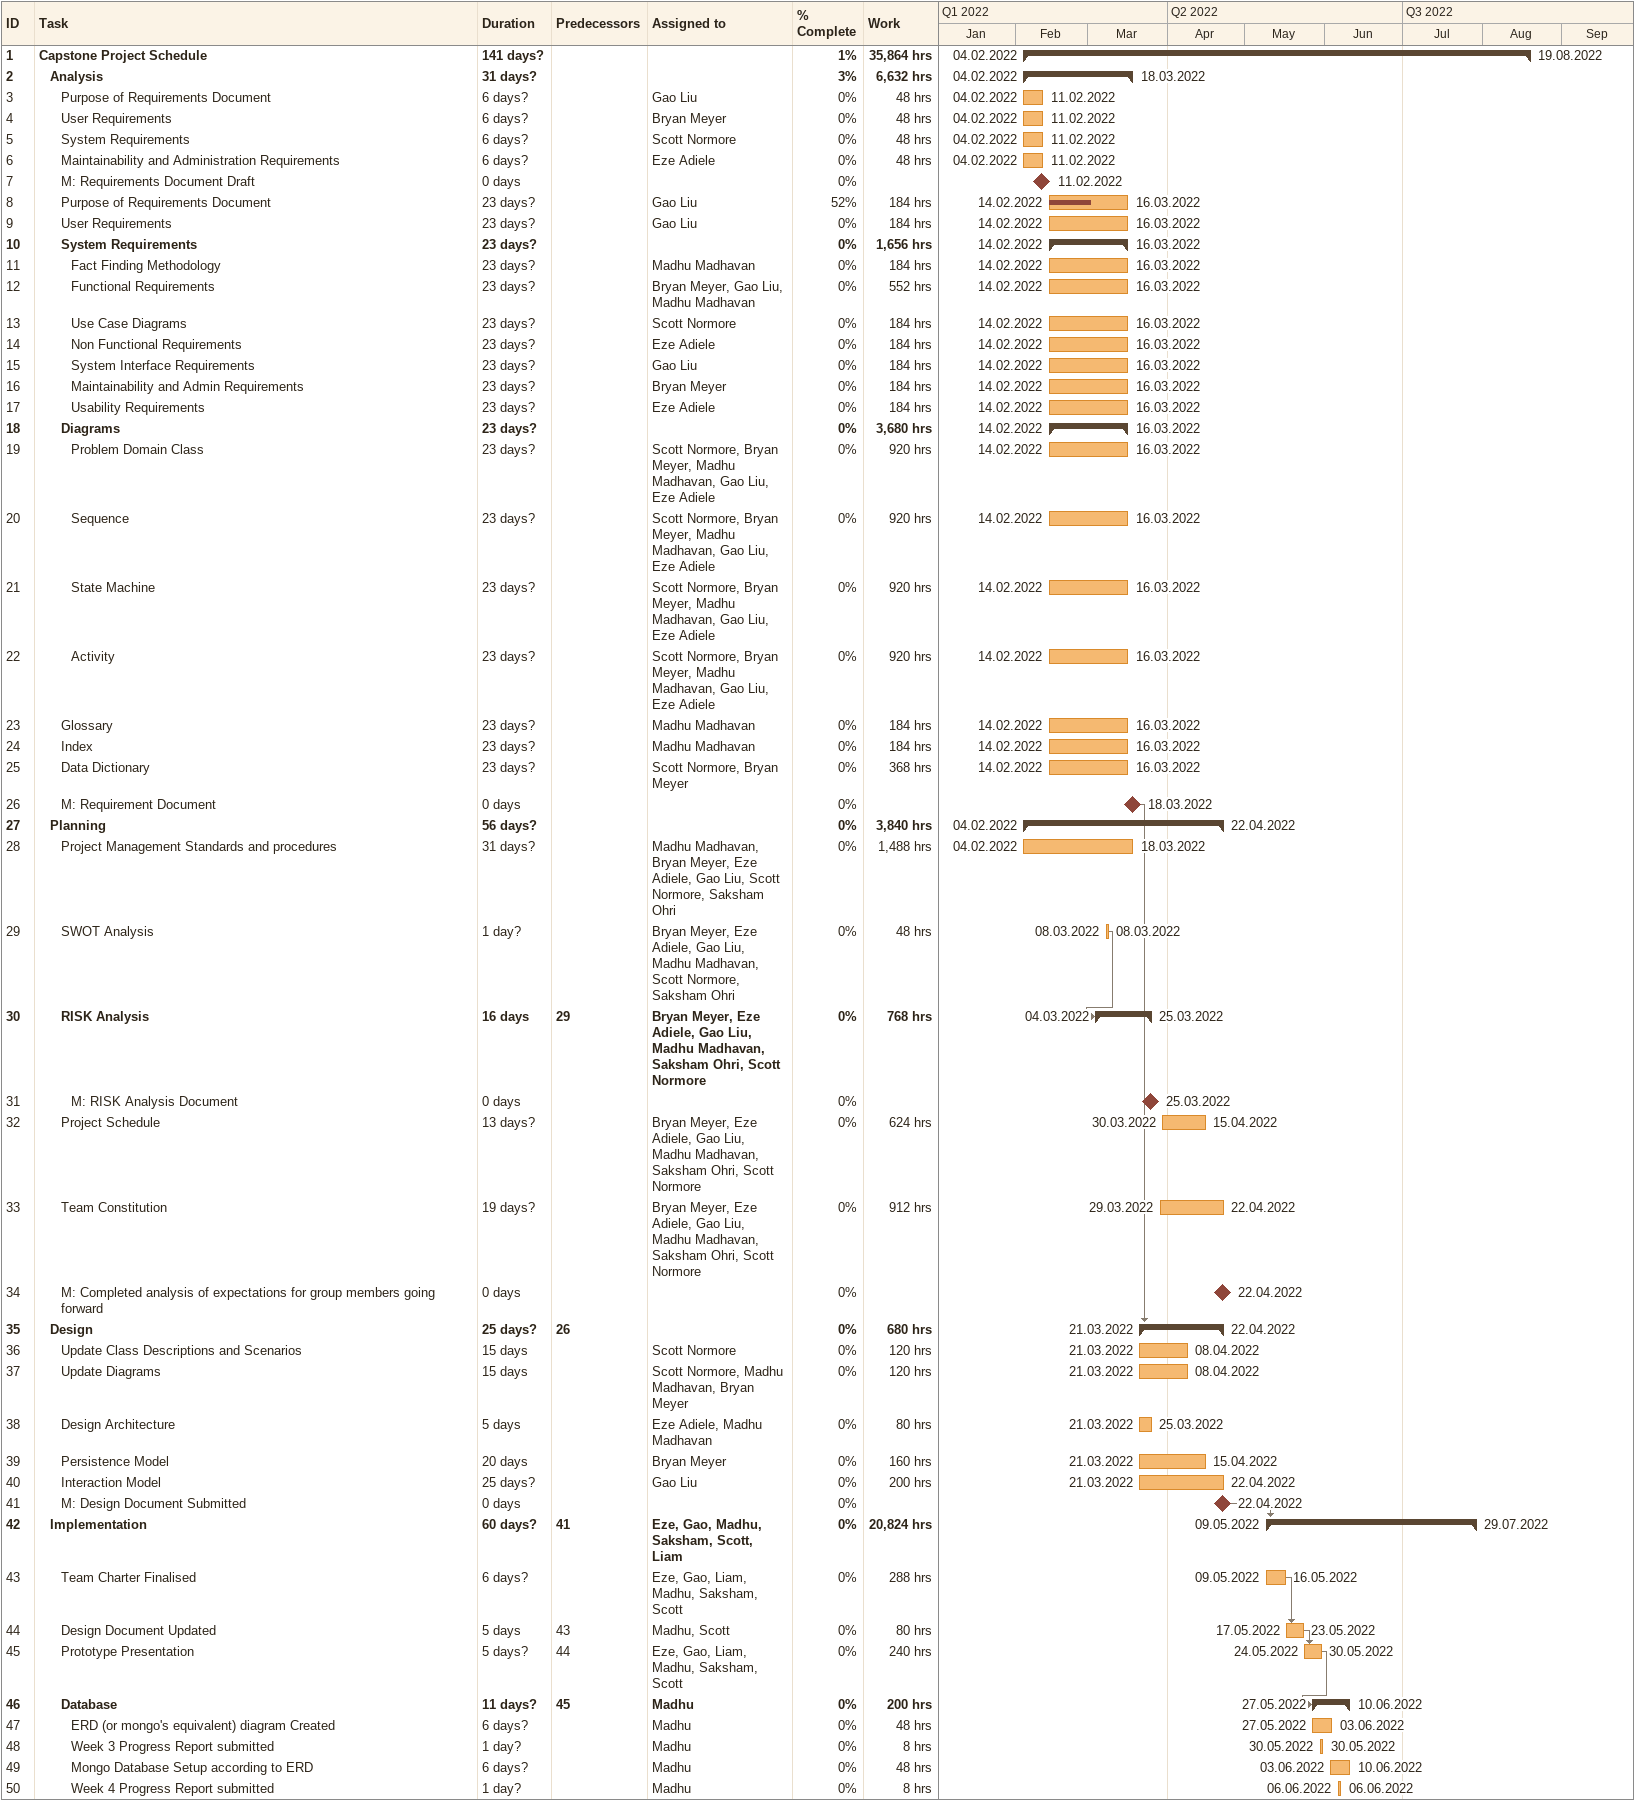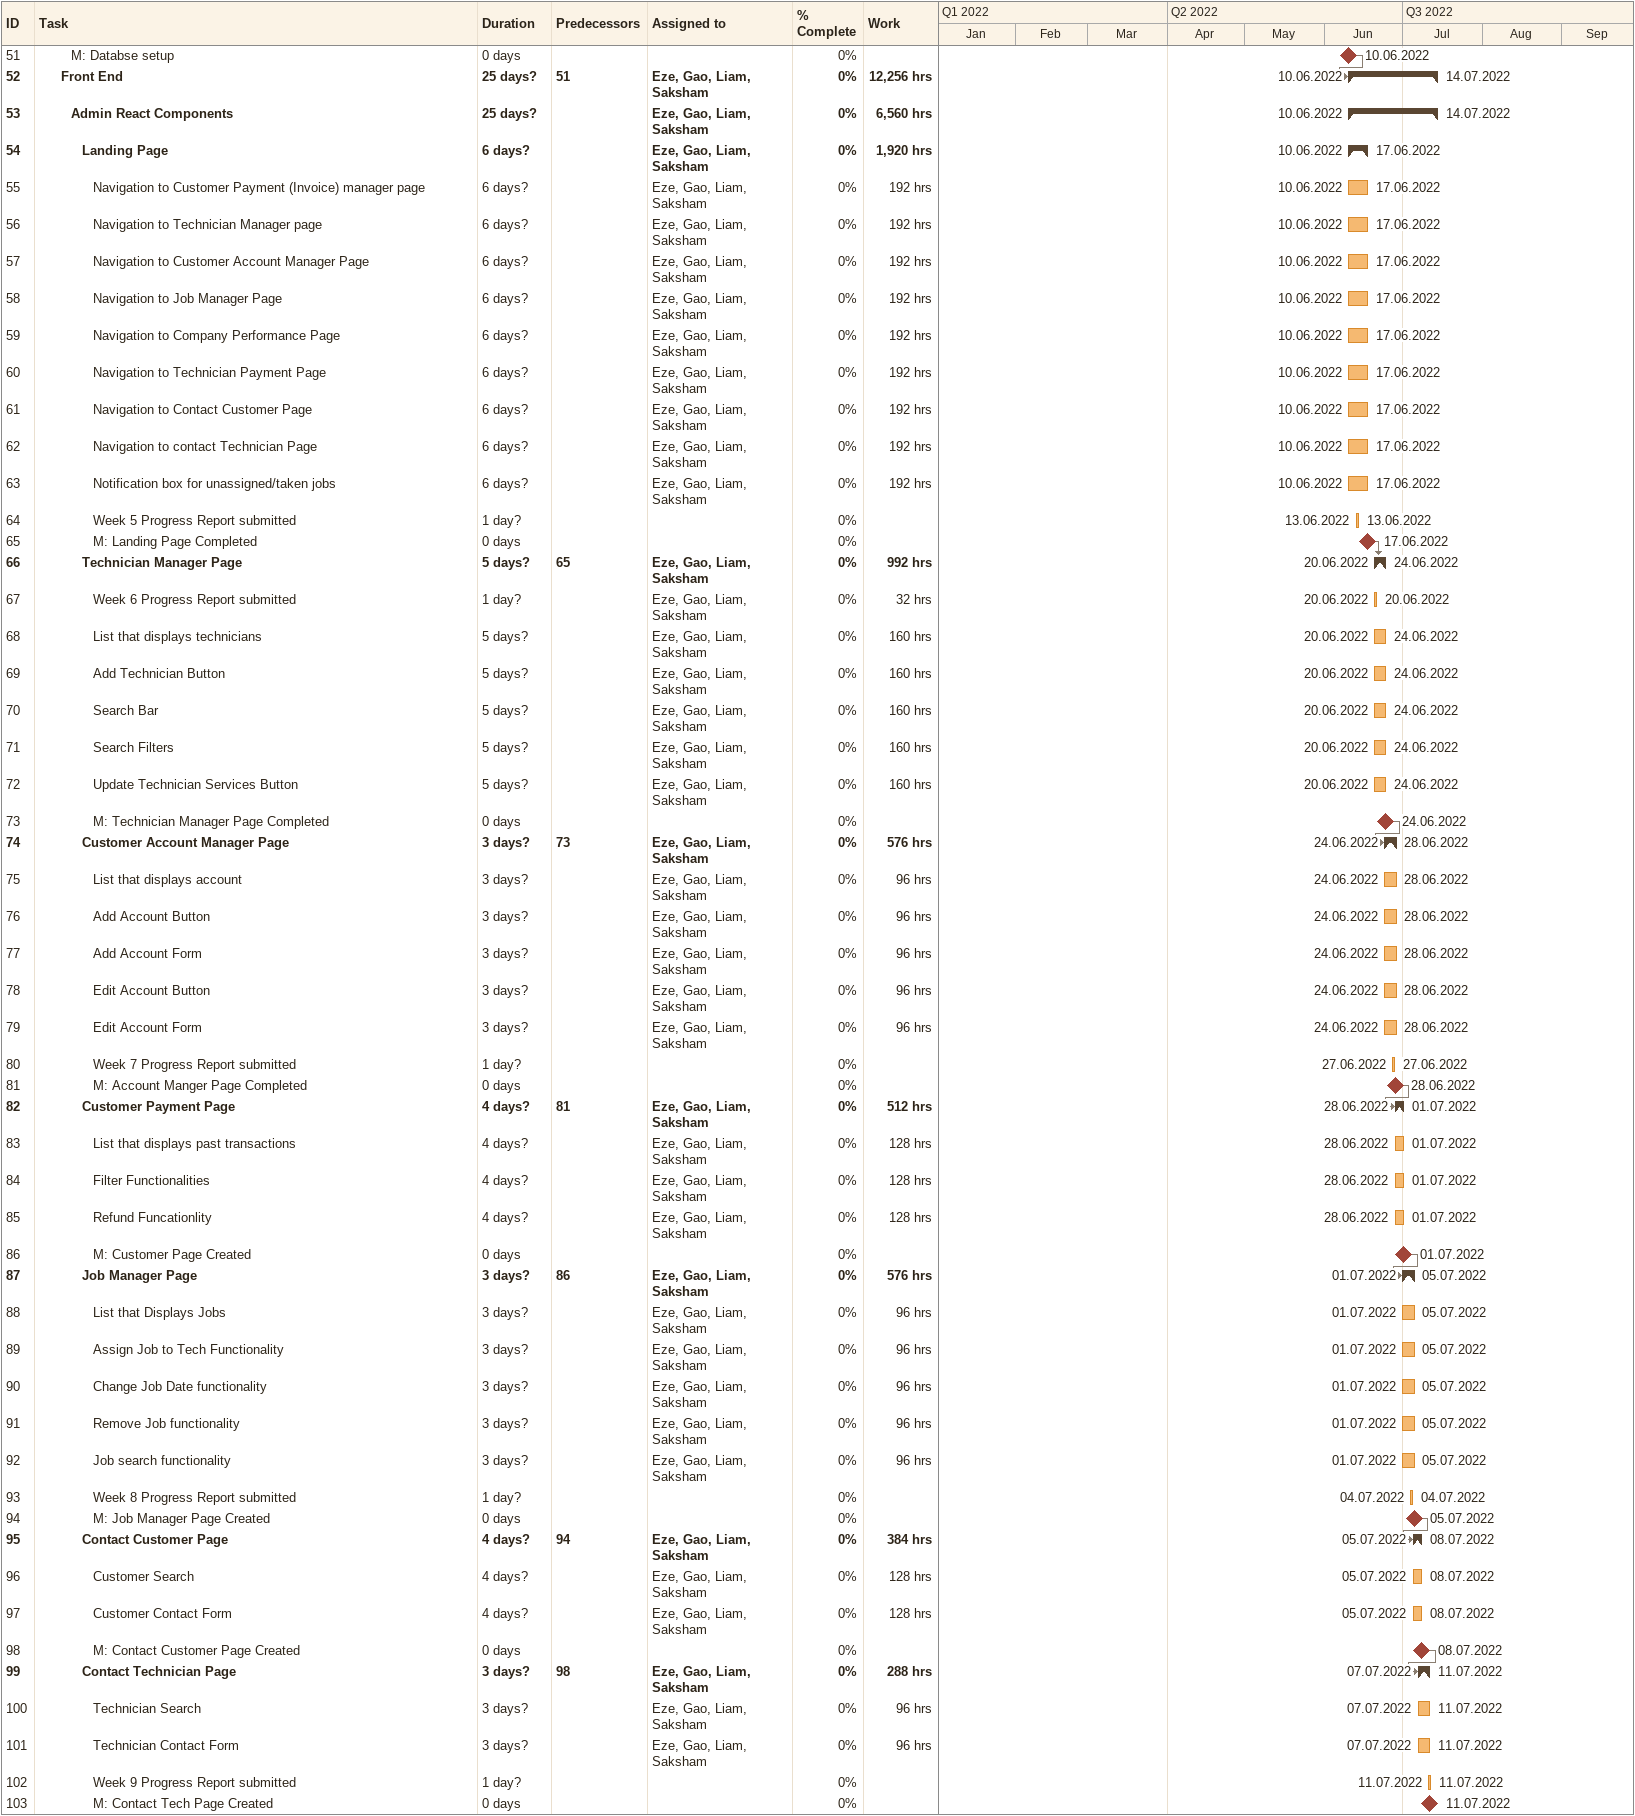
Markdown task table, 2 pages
| ID | Level | Task | Duration | Start | Finish | Predecessors | Resources | % complete | Work (h) |
|---|---|---|---|---|---|---|---|---|---|
| 1 | 1 | **Capstone Project Schedule** | 141d? | 2022-02-04 | 2022-08-19 |  |  | 1 | 35864 |
| 2 | 2 | **Analysis** | 31d? | 2022-02-04 | 2022-03-18 |  |  | 3 | 6632 |
| 3 | 3 | Purpose of Requirements Document | 6d? | 2022-02-04 | 2022-02-11 |  | Gao Liu | 0 | 48 |
| 4 | 3 | User Requirements | 6d? | 2022-02-04 | 2022-02-11 |  | Bryan Meyer | 0 | 48 |
| 5 | 3 | System Requirements | 6d? | 2022-02-04 | 2022-02-11 |  | Scott Normore | 0 | 48 |
| 6 | 3 | Maintainability and Administration Requirements | 6d? | 2022-02-04 | 2022-02-11 |  | Eze Adiele | 0 | 48 |
| 7 | 3 | M: Requirements Document Draft | 0d | 2022-02-11 | 2022-02-11 |  |  | 0 |  |
| 8 | 3 | Purpose of Requirements Document | 23d? | 2022-02-14 | 2022-03-16 |  | Gao Liu | 52 | 184 |
| 9 | 3 | User Requirements | 23d? | 2022-02-14 | 2022-03-16 |  | Gao Liu | 0 | 184 |
| 10 | 3 | **System Requirements** | 23d? | 2022-02-14 | 2022-03-16 |  |  | 0 | 1656 |
| 11 | 4 | Fact Finding Methodology | 23d? | 2022-02-14 | 2022-03-16 |  | Madhu Madhavan | 0 | 184 |
| 12 | 4 | Functional Requirements | 23d? | 2022-02-14 | 2022-03-16 |  | Bryan Meyer, Gao Liu, Madhu Madhavan | 0 | 552 |
| 13 | 4 | Use Case Diagrams | 23d? | 2022-02-14 | 2022-03-16 |  | Scott Normore | 0 | 184 |
| 14 | 4 | Non Functional Requirements | 23d? | 2022-02-14 | 2022-03-16 |  | Eze Adiele | 0 | 184 |
| 15 | 4 | System Interface Requirements | 23d? | 2022-02-14 | 2022-03-16 |  | Gao Liu | 0 | 184 |
| 16 | 4 | Maintainability and Admin Requirements | 23d? | 2022-02-14 | 2022-03-16 |  | Bryan Meyer | 0 | 184 |
| 17 | 4 | Usability Requirements | 23d? | 2022-02-14 | 2022-03-16 |  | Eze Adiele | 0 | 184 |
| 18 | 3 | **Diagrams** | 23d? | 2022-02-14 | 2022-03-16 |  |  | 0 | 3680 |
| 19 | 4 | Problem Domain Class | 23d? | 2022-02-14 | 2022-03-16 |  | Scott Normore, Bryan Meyer, Madhu Madhavan, Gao Liu, Eze Adiele | 0 | 920 |
| 20 | 4 | Sequence | 23d? | 2022-02-14 | 2022-03-16 |  | Scott Normore, Bryan Meyer, Madhu Madhavan, Gao Liu, Eze Adiele | 0 | 920 |
| 21 | 4 | State Machine | 23d? | 2022-02-14 | 2022-03-16 |  | Scott Normore, Bryan Meyer, Madhu Madhavan, Gao Liu, Eze Adiele | 0 | 920 |
| 22 | 4 | Activity | 23d? | 2022-02-14 | 2022-03-16 |  | Scott Normore, Bryan Meyer, Madhu Madhavan, Gao Liu, Eze Adiele | 0 | 920 |
| 23 | 3 | Glossary | 23d? | 2022-02-14 | 2022-03-16 |  | Madhu Madhavan | 0 | 184 |
| 24 | 3 | Index | 23d? | 2022-02-14 | 2022-03-16 |  | Madhu Madhavan | 0 | 184 |
| 25 | 3 | Data Dictionary | 23d? | 2022-02-14 | 2022-03-16 |  | Scott Normore, Bryan Meyer | 0 | 368 |
| 26 | 3 | M: Requirement Document | 0d | 2022-03-18 | 2022-03-18 |  |  | 0 |  |
| 27 | 2 | **Planning** | 56d? | 2022-02-04 | 2022-04-22 |  |  | 0 | 3840 |
| 28 | 3 | Project Management Standards and procedures | 31d? | 2022-02-04 | 2022-03-18 |  | Madhu Madhavan, Bryan Meyer, Eze Adiele, Gao Liu, Scott Normore, Saksham Ohri | 0 | 1488 |
| 29 | 3 | SWOT Analysis | 1d? | 2022-03-08 | 2022-03-08 |  | Bryan Meyer, Eze Adiele, Gao Liu, Madhu Madhavan, Scott Normore, Saksham Ohri | 0 | 48 |
| 30 | 3 | **RISK Analysis** | 16d | 2022-03-04 | 2022-03-25 | 29 | Bryan Meyer, Eze Adiele, Gao Liu, Madhu Madhavan, Saksham Ohri, Scott Normore | 0 | 768 |
| 31 | 4 | M: RISK Analysis Document | 0d | 2022-03-25 | 2022-03-25 |  |  | 0 |  |
| 32 | 3 | Project Schedule | 13d? | 2022-03-30 | 2022-04-15 |  | Bryan Meyer, Eze Adiele, Gao Liu, Madhu Madhavan, Saksham Ohri, Scott Normore | 0 | 624 |
| 33 | 3 | Team Constitution | 19d? | 2022-03-29 | 2022-04-22 |  | Bryan Meyer, Eze Adiele, Gao Liu, Madhu Madhavan, Saksham Ohri, Scott Normore | 0 | 912 |
| 34 | 3 | M: Completed analysis of expectations for group members going forward | 0d | 2022-04-22 | 2022-04-22 |  |  | 0 |  |
| 35 | 2 | **Design** | 25d? | 2022-03-21 | 2022-04-22 | 26 |  | 0 | 680 |
| 36 | 3 | Update Class Descriptions and Scenarios | 15d | 2022-03-21 | 2022-04-08 |  | Scott Normore | 0 | 120 |
| 37 | 3 | Update Diagrams | 15d | 2022-03-21 | 2022-04-08 |  | Scott Normore, Madhu Madhavan, Bryan Meyer | 0 | 120 |
| 38 | 3 | Design Architecture | 5d | 2022-03-21 | 2022-03-25 |  | Eze Adiele, Madhu Madhavan | 0 | 80 |
| 39 | 3 | Persistence Model | 20d | 2022-03-21 | 2022-04-15 |  | Bryan Meyer | 0 | 160 |
| 40 | 3 | Interaction Model | 25d? | 2022-03-21 | 2022-04-22 |  | Gao Liu | 0 | 200 |
| 41 | 3 | M: Design Document Submitted | 0d | 2022-04-22 | 2022-04-22 |  |  | 0 |  |
| 42 | 2 | **Implementation** | 60d? | 2022-05-09 | 2022-07-29 | 41 | Eze, Gao, Madhu, Saksham, Scott, Liam | 0 | 20824 |
| 43 | 3 | Team Charter Finalised | 6d? | 2022-05-09 | 2022-05-16 |  | Eze, Gao, Liam, Madhu, Saksham, Scott | 0 | 288 |
| 44 | 3 | Design Document Updated | 5d | 2022-05-17 | 2022-05-23 | 43 | Madhu, Scott | 0 | 80 |
| 45 | 3 | Prototype Presentation | 5d? | 2022-05-24 | 2022-05-30 | 44 | Eze, Gao, Liam, Madhu, Saksham, Scott | 0 | 240 |
| 46 | 3 | **Database** | 11d? | 2022-05-27 | 2022-06-10 | 45 | Madhu | 0 | 200 |
| 47 | 4 | ERD (or mongo's equivalent) diagram Created | 6d? | 2022-05-27 | 2022-06-03 |  | Madhu | 0 | 48 |
| 48 | 4 | Week 3 Progress Report submitted | 1d? | 2022-05-30 | 2022-05-30 |  | Madhu | 0 | 8 |
| 49 | 4 | Mongo Database Setup according to ERD | 6d? | 2022-06-03 | 2022-06-10 |  | Madhu | 0 | 48 |
| 50 | 4 | Week 4 Progress Report submitted | 1d? | 2022-06-06 | 2022-06-06 |  | Madhu | 0 | 8 |
| 51 | 4 | M: Databse setup | 0d | 2022-06-10 | 2022-06-10 |  |  | 0 |  |
| 52 | 3 | **Front End** | 25d? | 2022-06-10 | 2022-07-14 | 51 | Eze, Gao, Liam, Saksham | 0 | 12256 |
| 53 | 4 | **Admin React Components** | 25d? | 2022-06-10 | 2022-07-14 |  | Eze, Gao, Liam, Saksham | 0 | 6560 |
| 54 | 5 | **Landing Page** | 6d? | 2022-06-10 | 2022-06-17 |  | Eze, Gao, Liam, Saksham | 0 | 1920 |
| 55 | 6 | Navigation to Customer Payment (Invoice) manager page | 6d? | 2022-06-10 | 2022-06-17 |  | Eze, Gao, Liam, Saksham | 0 | 192 |
| 56 | 6 | Navigation to Technician Manager page | 6d? | 2022-06-10 | 2022-06-17 |  | Eze, Gao, Liam, Saksham | 0 | 192 |
| 57 | 6 | Navigation to Customer Account Manager Page | 6d? | 2022-06-10 | 2022-06-17 |  | Eze, Gao, Liam, Saksham | 0 | 192 |
| 58 | 6 | Navigation to Job Manager Page | 6d? | 2022-06-10 | 2022-06-17 |  | Eze, Gao, Liam, Saksham | 0 | 192 |
| 59 | 6 | Navigation to Company Performance Page | 6d? | 2022-06-10 | 2022-06-17 |  | Eze, Gao, Liam, Saksham | 0 | 192 |
| 60 | 6 | Navigation to Technician Payment Page | 6d? | 2022-06-10 | 2022-06-17 |  | Eze, Gao, Liam, Saksham | 0 | 192 |
| 61 | 6 | Navigation to Contact Customer Page | 6d? | 2022-06-10 | 2022-06-17 |  | Eze, Gao, Liam, Saksham | 0 | 192 |
| 62 | 6 | Navigation to contact Technician Page | 6d? | 2022-06-10 | 2022-06-17 |  | Eze, Gao, Liam, Saksham | 0 | 192 |
| 63 | 6 | Notification box for unassigned/taken jobs | 6d? | 2022-06-10 | 2022-06-17 |  | Eze, Gao, Liam, Saksham | 0 | 192 |
| 64 | 6 | Week 5 Progress Report submitted | 1d? | 2022-06-13 | 2022-06-13 |  |  | 0 |  |
| 65 | 6 | M: Landing Page Completed | 0d | 2022-06-17 | 2022-06-17 |  |  | 0 |  |
| 66 | 5 | **Technician Manager Page** | 5d? | 2022-06-20 | 2022-06-24 | 65 | Eze, Gao, Liam, Saksham | 0 | 992 |
| 67 | 6 | Week 6 Progress Report submitted | 1d? | 2022-06-20 | 2022-06-20 |  | Eze, Gao, Liam, Saksham | 0 | 32 |
| 68 | 6 | List that displays technicians | 5d? | 2022-06-20 | 2022-06-24 |  | Eze, Gao, Liam, Saksham | 0 | 160 |
| 69 | 6 | Add Technician Button | 5d? | 2022-06-20 | 2022-06-24 |  | Eze, Gao, Liam, Saksham | 0 | 160 |
| 70 | 6 | Search Bar | 5d? | 2022-06-20 | 2022-06-24 |  | Eze, Gao, Liam, Saksham | 0 | 160 |
| 71 | 6 | Search Filters | 5d? | 2022-06-20 | 2022-06-24 |  | Eze, Gao, Liam, Saksham | 0 | 160 |
| 72 | 6 | Update Technician Services Button | 5d? | 2022-06-20 | 2022-06-24 |  | Eze, Gao, Liam, Saksham | 0 | 160 |
| 73 | 6 | M: Technician Manager Page Completed | 0d | 2022-06-24 | 2022-06-24 |  |  | 0 |  |
| 74 | 5 | **Customer Account Manager Page** | 3d? | 2022-06-24 | 2022-06-28 | 73 | Eze, Gao, Liam, Saksham | 0 | 576 |
| 75 | 6 | List that displays account | 3d? | 2022-06-24 | 2022-06-28 |  | Eze, Gao, Liam, Saksham | 0 | 96 |
| 76 | 6 | Add Account Button | 3d? | 2022-06-24 | 2022-06-28 |  | Eze, Gao, Liam, Saksham | 0 | 96 |
| 77 | 6 | Add Account Form | 3d? | 2022-06-24 | 2022-06-28 |  | Eze, Gao, Liam, Saksham | 0 | 96 |
| 78 | 6 | Edit Account Button | 3d? | 2022-06-24 | 2022-06-28 |  | Eze, Gao, Liam, Saksham | 0 | 96 |
| 79 | 6 | Edit Account Form | 3d? | 2022-06-24 | 2022-06-28 |  | Eze, Gao, Liam, Saksham | 0 | 96 |
| 80 | 6 | Week 7 Progress Report submitted | 1d? | 2022-06-27 | 2022-06-27 |  |  | 0 |  |
| 81 | 6 | M: Account Manger Page Completed | 0d | 2022-06-28 | 2022-06-28 |  |  | 0 |  |
| 82 | 5 | **Customer Payment Page** | 4d? | 2022-06-28 | 2022-07-01 | 81 | Eze, Gao, Liam, Saksham | 0 | 512 |
| 83 | 6 | List that displays past transactions | 4d? | 2022-06-28 | 2022-07-01 |  | Eze, Gao, Liam, Saksham | 0 | 128 |
| 84 | 6 | Filter Functionalities | 4d? | 2022-06-28 | 2022-07-01 |  | Eze, Gao, Liam, Saksham | 0 | 128 |
| 85 | 6 | Refund Funcationlity | 4d? | 2022-06-28 | 2022-07-01 |  | Eze, Gao, Liam, Saksham | 0 | 128 |
| 86 | 6 | M: Customer Page Created | 0d | 2022-07-01 | 2022-07-01 |  |  | 0 |  |
| 87 | 5 | **Job Manager Page** | 3d? | 2022-07-01 | 2022-07-05 | 86 | Eze, Gao, Liam, Saksham | 0 | 576 |
| 88 | 6 | List that Displays Jobs | 3d? | 2022-07-01 | 2022-07-05 |  | Eze, Gao, Liam, Saksham | 0 | 96 |
| 89 | 6 | Assign Job to Tech Functionality | 3d? | 2022-07-01 | 2022-07-05 |  | Eze, Gao, Liam, Saksham | 0 | 96 |
| 90 | 6 | Change Job Date functionality | 3d? | 2022-07-01 | 2022-07-05 |  | Eze, Gao, Liam, Saksham | 0 | 96 |
| 91 | 6 | Remove Job functionality | 3d? | 2022-07-01 | 2022-07-05 |  | Eze, Gao, Liam, Saksham | 0 | 96 |
| 92 | 6 | Job search functionality | 3d? | 2022-07-01 | 2022-07-05 |  | Eze, Gao, Liam, Saksham | 0 | 96 |
| 93 | 6 | Week 8 Progress Report submitted | 1d? | 2022-07-04 | 2022-07-04 |  |  | 0 |  |
| 94 | 6 | M: Job Manager Page Created | 0d | 2022-07-05 | 2022-07-05 |  |  | 0 |  |
| 95 | 5 | **Contact Customer Page** | 4d? | 2022-07-05 | 2022-07-08 | 94 | Eze, Gao, Liam, Saksham | 0 | 384 |
| 96 | 6 | Customer Search | 4d? | 2022-07-05 | 2022-07-08 |  | Eze, Gao, Liam, Saksham | 0 | 128 |
| 97 | 6 | Customer Contact Form | 4d? | 2022-07-05 | 2022-07-08 |  | Eze, Gao, Liam, Saksham | 0 | 128 |
| 98 | 6 | M: Contact Customer Page Created | 0d | 2022-07-08 | 2022-07-08 |  |  | 0 |  |
| 99 | 5 | **Contact Technician Page** | 3d? | 2022-07-07 | 2022-07-11 | 98 | Eze, Gao, Liam, Saksham | 0 | 288 |
| 100 | 6 | Technician Search | 3d? | 2022-07-07 | 2022-07-11 |  | Eze, Gao, Liam, Saksham | 0 | 96 |
| 101 | 6 | Technician Contact Form | 3d? | 2022-07-07 | 2022-07-11 |  | Eze, Gao, Liam, Saksham | 0 | 96 |
| 102 | 6 | Week 9 Progress Report submitted | 1d? | 2022-07-11 | 2022-07-11 |  |  | 0 |  |
| 103 | 6 | M: Contact Tech Page Created | 0d | 2022-07-11 | 2022-07-11 |  |  | 0 |  |
